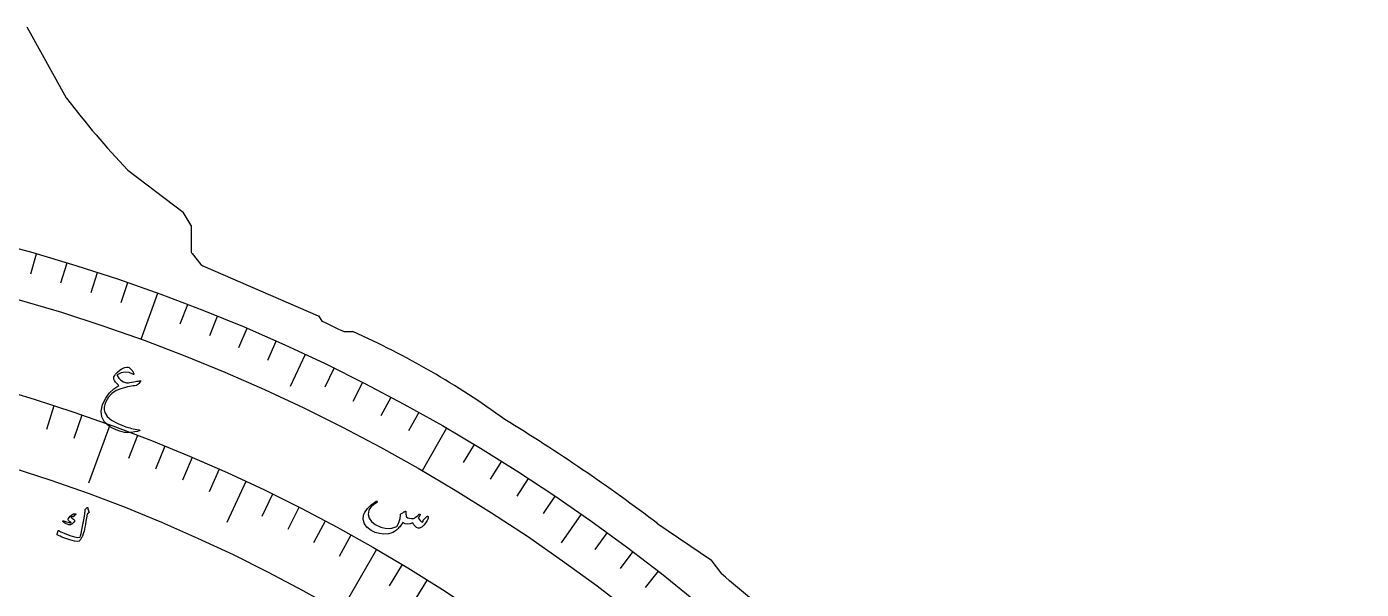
# Model space of a CAD drawing. Header units: millimetres. Extents: x -62 to 62, y -62 to 70.
# Drawn here: x 16.43 to 60.76, y 47.27 to 65.96 of the extents above; entities that cross this region are included whole.
import ezdxf

# ---------------------------------------------------------------- set-up
doc = ezdxf.new("R2010")
doc.units = ezdxf.units.MM
for name, color, linetype in [('CUT_OUTER', 1, 'Continuous'), ('ENGRAVE', 7, 'Continuous'), ('ENGRAVE_FINE', 8, 'Continuous'), ('TEXT', 5, 'Continuous')]:
    doc.layers.add(name, color=color, linetype=linetype)

msp = doc.modelspace()

# ---------------------------------------------------------------- linework, layer by layer
at = {"layer": 'CUT_OUTER'}
for points in [[(16.433, 65.9561), (16.435, 65.9529), (17.7464, 63.5922), (17.7543, 63.5796)], [(19.7798, 61.2021), (19.7921, 61.1917), (21.6253, 59.795), (21.628, 59.7927)], [(21.892, 59.3526), (21.8922, 59.3492), (21.8922, 58.5242)], [(21.9251, 58.4305), (22.221, 58.0606)], [(22.2787, 58.0166), (26.1154, 56.36), (26.1186, 56.3585), (26.1207, 56.3556), (26.2433, 56.1717)], [(26.9618, 55.8304), (27.2596, 55.8304), (27.2632, 55.8302)], [(37.3961, 49.4519), (39.1465, 48.26), (39.1497, 48.2575), (39.1524, 48.2544), (39.5064, 47.783)]]:
    msp.add_lwpolyline(points, dxfattribs=at)
for centre, radius, start, end in [((42.5702, 82.6701), 31.3094, 217.57056, 223.2886), ((17.1507, 56.8068), 5.3815, 28.2322, 33.69908), ((22.0422, 58.5242), 0.15, 180, 218.65981), ((22.3381, 58.1543), 0.15, 218.65981, 246.64777), ((4.2277, 8.907), 52.1405, 64.15012, 65.02416), ((15.9858, 30.4781), 27.7472, 53.96202, 66.01897), ((0.1256, 0.1849), 61.7765, 52.892433, 58.601764), ((0.5091, 0.5822), 61.2267, 47.832659, 50.436493)]:
    msp.add_arc(centre, radius, start, end, dxfattribs=at)
at = {"layer": 'ENGRAVE'}
for points in [[(20.7811, 57.0957), (20.2245, 55.5664)], [(25.6783, 55.0673), (25.187, 54.0137)], [(19.1908, 52.7262), (18.491, 50.8035)], [(30.38, 52.6197), (29.5663, 51.2102)], [(23.7131, 50.8529), (23.079, 49.4931)], [(34.8505, 49.7717), (34.1837, 48.8194)], [(28.055, 48.5927), (24.645, 42.6864)]]:
    msp.add_lwpolyline(points, dxfattribs=at)
for radius in [60.76, 60.76, 59.1325, 56.11, 56.11, 53.723, 49.29, 49.29]:
    msp.add_circle((0, 0), radius, dxfattribs=at)
at = {"layer": 'ENGRAVE_FINE'}
for points in [[(16.7477, 58.4063), (16.5555, 57.7358)], [(17.7645, 58.1051), (17.5606, 57.4381)], [(18.7759, 57.7862), (18.5603, 57.1228)], [(19.7815, 57.4497), (19.5544, 56.7902)], [(21.7744, 56.7243), (21.5245, 56.0732)], [(22.7611, 56.3357), (22.4998, 55.689)], [(23.7408, 55.9299), (23.4683, 55.2878)], [(24.7133, 55.507), (24.4296, 54.8698)], [(26.6354, 54.6107), (26.3297, 53.9838)], [(27.5845, 54.1376), (27.2678, 53.5161)], [(28.5251, 53.6479), (28.1976, 53.032)], [(17.3389, 53.3638), (17.086, 52.5854)], [(18.2676, 53.053), (18.0012, 52.2792)], [(29.457, 53.1419), (29.1189, 52.5318)], [(20.108, 52.3832), (19.8147, 51.6192)], [(21.0192, 52.0243), (20.7126, 51.2655)], [(31.2937, 52.0815), (30.9345, 51.4836)], [(21.9239, 51.6495), (21.6041, 50.8962)], [(32.1979, 51.5274), (31.8283, 50.9359)], [(22.822, 51.259), (22.4891, 50.5114)], [(33.0923, 50.9576), (32.7124, 50.3727)], [(24.597, 50.4313), (24.2382, 49.6958)], [(33.9766, 50.3723), (33.5865, 49.7941)], [(25.4734, 49.9944), (25.1019, 49.2652)], [(26.342, 49.5422), (25.9578, 48.8196)], [(27.2027, 49.0749), (26.8059, 48.3591)], [(35.7138, 49.1559), (35.3039, 48.5916)], [(36.5663, 48.5251), (36.1465, 47.968)], [(28.8988, 48.0957), (28.4773, 47.3942)], [(37.4076, 47.8795), (36.9782, 47.3299)], [(29.7338, 47.584), (29.3001, 46.8899)]]:
    msp.add_lwpolyline(points, dxfattribs=at)
at = {"layer": 'TEXT'}
for points in [[(19.7642, 54.6526), (19.8009, 54.6494), (19.837, 54.6357), (19.8726, 54.6115), (19.9076, 54.5767), (19.9245, 54.5561), (19.9395, 54.5361), (19.9527, 54.5166), (19.9642, 54.4976), (19.9739, 54.4792), (19.982, 54.4615), (19.9884, 54.4446), (19.993, 54.4285), (19.9947, 54.4139), (19.9894, 54.4072), (19.9771, 54.4084), (19.9578, 54.4176), (19.834, 54.4724), (19.7064, 54.4877), (19.5753, 54.4636), (19.4407, 54.3999), (19.4357, 54.3945), (19.4334, 54.3877), (19.4339, 54.3796), (19.4373, 54.3702), (19.4939, 54.2848), (19.5636, 54.2166), (19.6465, 54.1654), (19.7428, 54.1313), (19.7613, 54.1284), (19.7866, 54.1284), (19.8185, 54.1314), (19.8573, 54.1371), (19.9292, 54.1513), (19.9928, 54.1637), (20.048, 54.1743), (20.0948, 54.1832), (20.1332, 54.1905), (20.1632, 54.1961), (20.1848, 54.2), (20.198, 54.2022), (20.2152, 54.2013), (20.2219, 54.1939), (20.2181, 54.18), (20.2037, 54.1595), (20.1587, 54.1084), (20.1223, 54.0715), (20.0944, 54.0487), (20.0752, 54.04), (20.0242, 54.0355), (19.9696, 54.0287), (19.9112, 54.0194), (19.8492, 54.0077), (19.7835, 53.9935), (19.7142, 53.9769), (19.6412, 53.9579), (19.5646, 53.9363), (19.4037, 53.872), (19.2657, 53.778), (19.1508, 53.6545), (19.0587, 53.5017), (19.0252, 53.4126), (19.0095, 53.3242), (19.0116, 53.2367), (19.0314, 53.1499), (19.1097, 53.0149), (19.2512, 52.8907), (19.4559, 52.7767), (19.7236, 52.6721), (19.7662, 52.6591), (19.8124, 52.646), (19.8622, 52.6326), (19.9155, 52.619), (19.9724, 52.6054), (20.0327, 52.5919), (20.0965, 52.5785), (20.1637, 52.5652), (20.175, 52.5622), (20.1828, 52.5585), (20.1871, 52.554), (20.1879, 52.5487), (20.1696, 52.5314), (20.1168, 52.5148), (20.0293, 52.4988), (19.9074, 52.4832), (19.8345, 52.4768), (19.7723, 52.475), (19.7206, 52.4778), (19.6794, 52.4854), (19.5316, 52.528), (19.4005, 52.5748), (19.2861, 52.6258), (19.1883, 52.6812), (19.0188, 52.8276), (18.9233, 52.9976), (18.9021, 53.1917), (18.9557, 53.4099), (19.058, 53.6227), (19.1821, 53.7984), (19.3282, 53.9366), (19.4965, 54.0372), (19.4326, 54.0986), (19.3831, 54.1553), (19.3479, 54.2074), (19.327, 54.255), (19.323, 54.2726), (19.3224, 54.2905), (19.3251, 54.3087), (19.3313, 54.3272), (19.3561, 54.3739), (19.384, 54.4166), (19.4149, 54.4552), (19.4489, 54.4898), (19.5295, 54.5549), (19.609, 54.6038), (19.6872, 54.6363), (19.7642, 54.6526)], [(29.7227, 49.6905), (29.7311, 49.6969), (29.7391, 49.7003), (29.7465, 49.7007), (29.7536, 49.6981), (29.7611, 49.6923), (29.7663, 49.6853), (29.7691, 49.6771), (29.7695, 49.6677), (29.7661, 49.6371), (29.7561, 49.6026), (29.7395, 49.5642), (29.7163, 49.522), (29.6716, 49.457), (29.6205, 49.4005), (29.563, 49.3523), (29.4992, 49.3125), (29.4809, 49.3048), (29.4635, 49.3007), (29.4469, 49.3003), (29.4313, 49.3036), (29.3826, 49.3285), (29.3369, 49.3669), (29.2944, 49.4187), (29.2548, 49.484), (29.1665, 49.4459), (29.0826, 49.4353), (29.0031, 49.4523), (28.9278, 49.4969), (28.9015, 49.4576), (28.875, 49.4204), (28.8484, 49.3855), (28.8216, 49.3527), (28.7945, 49.3219), (28.767, 49.2928), (28.739, 49.2655), (28.7106, 49.2398), (28.6543, 49.1965), (28.5923, 49.1622), (28.5248, 49.137), (28.4518, 49.1208), (28.2971, 49.1099), (28.1489, 49.1247), (28.0071, 49.1651), (27.8714, 49.2311), (27.7352, 49.3348), (27.6481, 49.4538), (27.6102, 49.5883), (27.6214, 49.7386), (27.6378, 49.7858), (27.6648, 49.8374), (27.7026, 49.8934), (27.751, 49.9536), (27.8099, 50.0163), (27.878, 50.0777), (27.9555, 50.1378), (28.0422, 50.1965), (28.0484, 50.1998), (28.0544, 50.2012), (28.0604, 50.2007), (28.0663, 50.1984), (28.0716, 50.1948), (28.0755, 50.1907), (28.0782, 50.186), (28.0796, 50.1807), (28.079, 50.1745), (28.0768, 50.1688), (28.0729, 50.1637), (28.0675, 50.1592), (27.9546, 50.0798), (27.8711, 50.0091), (27.817, 49.9475), (27.7921, 49.8948), (27.7787, 49.7556), (27.8102, 49.6313), (27.8865, 49.5218), (28.0077, 49.4269), (28.1994, 49.3336), (28.3828, 49.2912), (28.5585, 49.3), (28.7267, 49.3601), (28.7715, 49.438), (28.8066, 49.5274), (28.8319, 49.6283), (28.8472, 49.7408), (28.8478, 49.7528), (28.85, 49.7625), (28.8539, 49.77), (28.8594, 49.7752), (28.8823, 49.7908), (28.904, 49.8053), (28.9245, 49.8187), (28.9437, 49.8311), (28.9615, 49.8423), (28.9778, 49.8518), (28.9925, 49.8598), (29.0057, 49.8663), (29.0123, 49.8685), (29.0176, 49.8678), (29.0216, 49.8644), (29.0243, 49.8581), (29.0252, 49.854), (29.0262, 49.8479), (29.0273, 49.8398), (29.0286, 49.8297), (29.0297, 49.8177), (29.0305, 49.804), (29.0309, 49.7885), (29.0309, 49.7713), (29.0318, 49.7377), (29.0342, 49.7123), (29.0381, 49.6951), (29.0435, 49.6861), (29.0914, 49.6525), (29.1467, 49.6315), (29.2095, 49.6233), (29.2799, 49.6279), (29.3115, 49.6398), (29.3514, 49.6662), (29.3997, 49.7073), (29.4563, 49.763), (29.4617, 49.7682), (29.468, 49.7716), (29.4752, 49.7733), (29.4833, 49.773), (29.4902, 49.7718), (29.4961, 49.7693), (29.5009, 49.7655), (29.5046, 49.7604), (29.5048, 49.744), (29.4942, 49.7197), (29.4727, 49.6875), (29.4402, 49.6475), (29.4651, 49.6005), (29.4975, 49.5601), (29.5373, 49.5263), (29.5846, 49.499), (29.5924, 49.5134), (29.5974, 49.5259), (29.5997, 49.5365), (29.5991, 49.5451), (29.5977, 49.5538), (29.5983, 49.5613), (29.6007, 49.5676), (29.6052, 49.5728)], [(18.4623, 49.9756), (18.4648, 49.9571), (18.468, 49.9392), (18.4719, 49.9221), (18.4764, 49.9056), (18.4817, 49.8897), (18.4879, 49.8744), (18.4948, 49.8598), (18.5027, 49.8457), (18.505, 49.8386), (18.5041, 49.8317), (18.4999, 49.8249), (18.4925, 49.8183), (18.45, 49.7848), (18.4457, 49.781), (18.4424, 49.7777), (18.4401, 49.7749), (18.4388, 49.7725), (18.4195, 49.6465), (18.4011, 49.533), (18.3837, 49.4319), (18.3673, 49.3432), (18.352, 49.2671), (18.3376, 49.2037), (18.3243, 49.1529), (18.3119, 49.1149), (18.2856, 49.0442), (18.276, 49.0222), (18.2652, 49.0006), (18.2534, 48.9793), (18.2404, 48.9583), (18.2263, 48.9376), (18.2108, 48.9173), (18.1941, 48.8974), (18.1761, 48.8779), (18.1201, 48.8597), (18.0161, 48.8718), (17.8641, 48.9138), (17.6637, 48.9852), (17.602, 49.0098), (17.5454, 49.0342), (17.494, 49.0583), (17.4478, 49.0821), (17.4441, 49.0855), (17.4419, 49.0895), (17.4414, 49.0939), (17.4424, 49.0987), (17.449, 49.1214), (17.4551, 49.142), (17.4608, 49.1605), (17.4661, 49.1769), (17.471, 49.1914), (17.4756, 49.2042), (17.4798, 49.2152), (17.4838, 49.2245), (17.4863, 49.2297), (17.4893, 49.232), (17.4927, 49.2315), (17.4965, 49.2282), (17.5267, 49.2059), (17.5676, 49.1828), (17.6192, 49.159), (17.6815, 49.1342), (17.8698, 49.0662), (18.0201, 49.0213), (18.1327, 49), (18.2077, 49.0025), (18.2239, 49.0465), (18.2446, 49.1296), (18.2698, 49.252), (18.2993, 49.4136), (18.3274, 49.576), (18.348, 49.699), (18.3613, 49.7826), (18.3674, 49.8268), (18.3686, 49.8391), (18.3698, 49.8505), (18.371, 49.8612), (18.372, 49.8711), (18.3729, 49.8801), (18.3737, 49.8881), (18.3743, 49.8952), (18.3748, 49.9012), (18.3766, 49.9142), (18.3805, 49.9258), (18.3863, 49.9361), (18.3942, 49.945), (18.4424, 49.9896), (18.446, 49.9924), (18.4494, 49.9939), (18.4525, 49.9941), (18.4553, 49.993), (18.4581, 49.9898), (18.4602, 49.9859), (18.4616, 49.9811), (18.4623, 49.9756)], [(18.0573, 49.7828), (18.0599, 49.7814), (18.0619, 49.7795), (18.0633, 49.777), (18.064, 49.7738), (18.0637, 49.7714), (18.063, 49.7688), (18.0619, 49.7663), (18.0603, 49.7637), (18.0018, 49.6981), (17.9952, 49.6917), (17.9891, 49.6871), (17.9835, 49.6844), (17.9784, 49.6836), (17.9581, 49.6851), (17.9401, 49.684), (17.9241, 49.6802), (17.9104, 49.6738), (17.9065, 49.6693), (17.9072, 49.6627), (17.9125, 49.654), (17.9225, 49.6433), (17.9296, 49.6375), (17.9371, 49.6318), (17.9449, 49.6262), (17.9531, 49.6207), (17.9617, 49.6152), (17.9708, 49.6098), (17.9805, 49.6044), (17.9906, 49.5989), (18.0221, 49.5702), (18.0225, 49.5345), (17.9919, 49.4919), (17.9305, 49.4422), (17.9078, 49.429), (17.887, 49.4199), (17.8681, 49.4147), (17.8511, 49.4136), (17.8337, 49.4161), (17.8108, 49.4228), (17.7825, 49.4337), (17.7488, 49.4488), (17.7317, 49.4569), (17.7156, 49.4652), (17.7007, 49.4737), (17.6869, 49.4824), (17.6741, 49.4911), (17.6622, 49.4994), (17.6512, 49.5074), (17.6412, 49.5151), (17.6355, 49.5215), (17.6321, 49.5277), (17.6309, 49.5338), (17.6318, 49.5397), (17.6348, 49.5451), (17.639, 49.5482), (17.6444, 49.549), (17.6511, 49.5475), (17.6719, 49.5417), (17.6953, 49.5346), (17.7214, 49.5264), (17.7502, 49.517), (17.8039, 49.4995), (17.8466, 49.4877), (17.8781, 49.4817), (17.8986, 49.4816), (17.9016, 49.4824), (17.9037, 49.4842), (17.9049, 49.487), (17.9052, 49.4906), (17.9047, 49.4932), (17.903, 49.4959), (17.9002, 49.4989), (17.8962, 49.5021), (17.8576, 49.5275), (17.8418, 49.5389), (17.829, 49.5509), (17.8193, 49.5634), (17.8127, 49.5764), (17.8082, 49.5905), (17.8072, 49.6037), (17.8099, 49.616), (17.8162, 49.6275), (17.8723, 49.6998), (17.9312, 49.7498), (17.9929, 49.7775), (18.0573, 49.7828)]]:
    msp.add_lwpolyline(points, close=True, dxfattribs=at)

doc.saveas('drawing.dxf')
